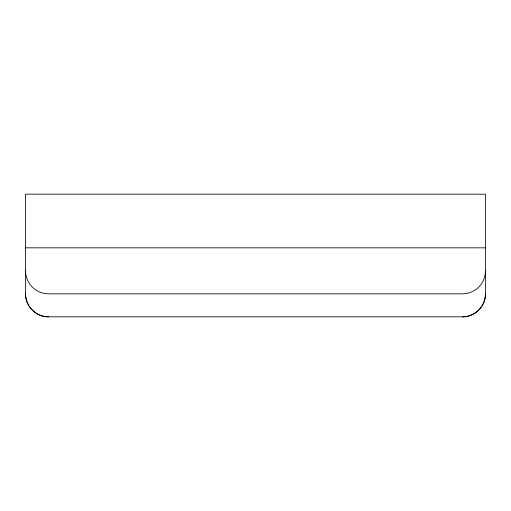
<?xml version="1.0" encoding="UTF-8"?>
<svg xmlns="http://www.w3.org/2000/svg" width="511" height="511" viewBox="0 0 511 511"><rect width="100%" height="100%" fill="white"/><g stroke="black" fill="none" stroke-linecap="round" stroke-linejoin="round"><path stroke-width="0.77" d="M485.45 293.825C485.763 306.115 474.738 317.133 462.455 316.82L48.545 316.82C36.262 317.133 25.237 306.115 25.55 293.825L25.55 194.18L485.45 194.18L485.45 293.825A22.995 22.995 0 0 1 462.455 316.82M25.55 247.835L485.45 247.835M48.545 316.82A22.995 22.995 0 0 1 25.55 293.825M25.55 270.83A22.995 22.995 0 0 0 48.545 293.825L462.455 293.825A22.995 22.995 0 0 0 485.45 270.83"/></g></svg>
